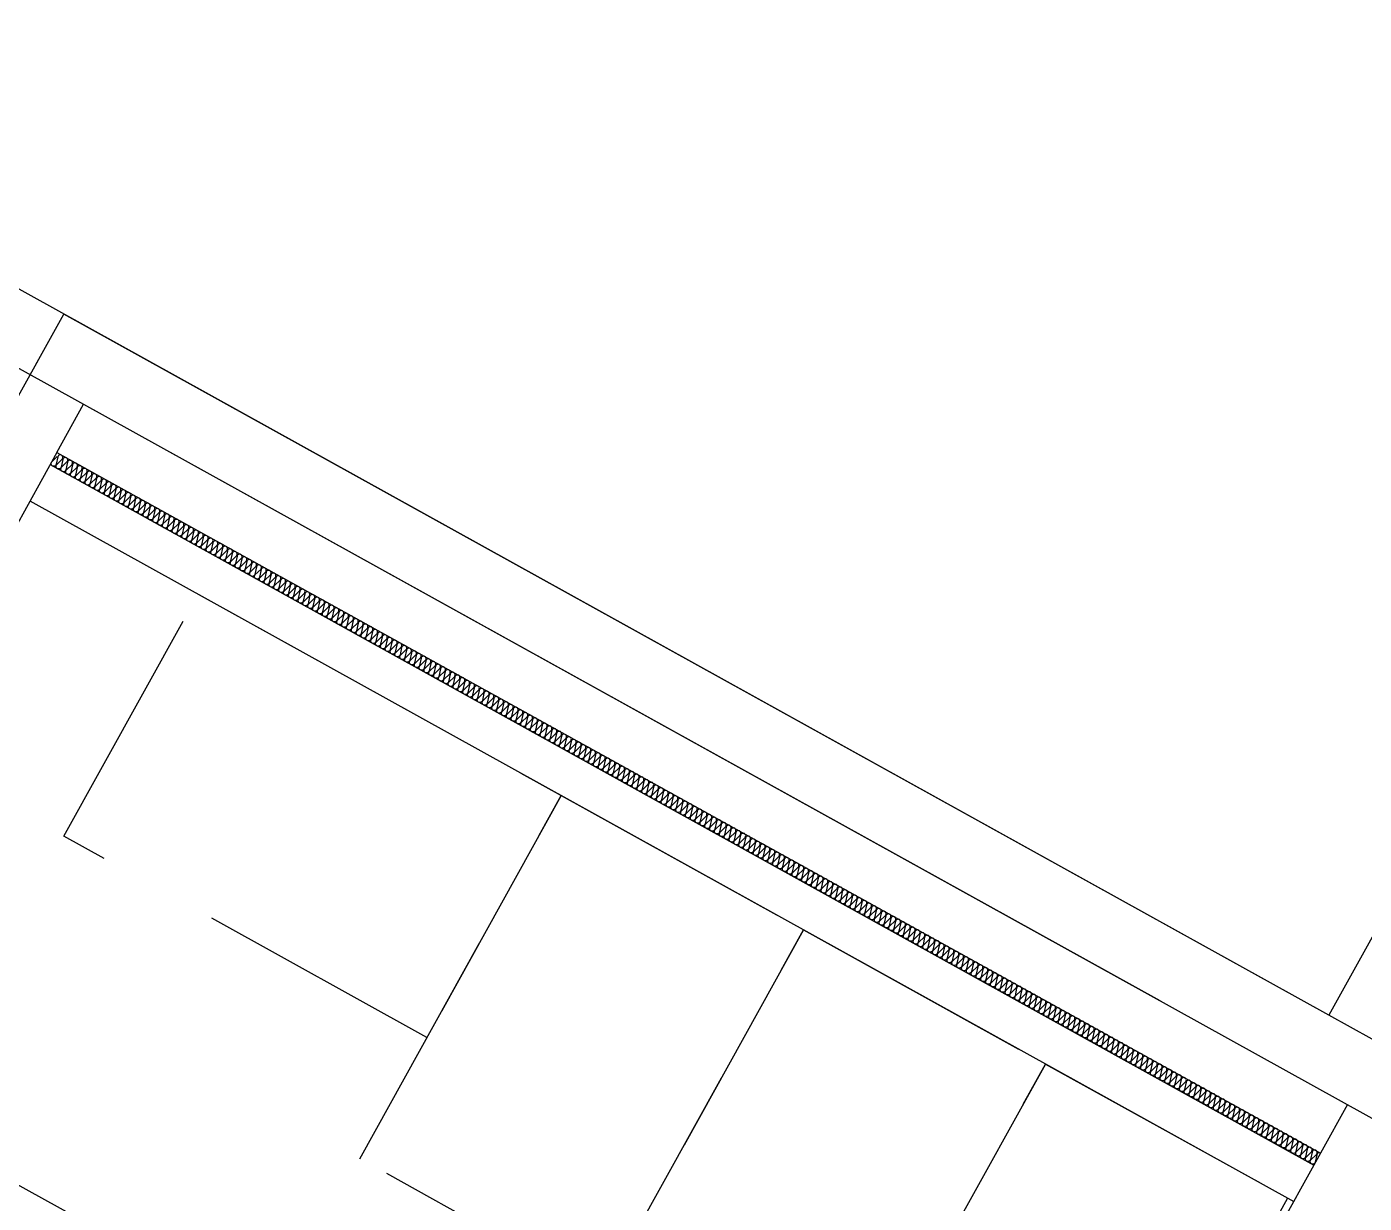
# Model space of a CAD drawing. Header units: millimetres. Extents: x -21000 to 567700, y 435000 to 850800.
# Drawn here: x 275905 to 280737, y 686838 to 691088 of the extents above; entities that cross this region are included whole.
import ezdxf
from ezdxf.xclip import XClip

# ---------------------------------------------------------------- set-up
doc = ezdxf.new("R2010")
doc.units = ezdxf.units.MM
doc.header["$LTSCALE"] = 700
doc.header["$XCLIPFRAME"] = 2
for name, pattern in [('AB_Pbase$0$CON-105-B2F$0$HIDDEN', [9.524999999999995, 6.349999999999997, -3.174999999999998]), ('AB_Pbase$0$주차장기둥$0$CEN', [62, 60, -1, 0, -1]), ('HIDDEN', [9.524999999999999, 6.349999999999999, -3.174999999999999])]:
    doc.linetypes.add(name, pattern=pattern)
doc.layers.get('0').update_dxf_attribs({"color": 2})
for name, color, linetype in [('AB_Pbase$0$AA-XXXX-CNTL', 1, 'Continuous'), ('AB_Pbase$0$FIN', 6, 'Continuous'), ('AB_Pbase$0$INSUL', 8, 'Continuous'), ('AB_Pbase$0$경량벽체 세대창고', 4, 'HIDDEN'), ('AB_Pbase$0$경량벽체 세대창고 모듈', 4, 'HIDDEN'), ('AB_Pbase$0$주차장기둥$0$CEN_P', 244, 'AB_Pbase$0$주차장기둥$0$CEN')]:
    doc.layers.add(name, color=color, linetype=linetype)
doc.layers.add('AB_Pbase$0$CON-105-B2F$0$DEF', color=181, linetype='AB_Pbase$0$CON-105-B2F$0$HIDDEN', plot=False)

# ---------------------------------------------------------------- blocks, each defined once
blk = doc.blocks.new('AB_Pbase$0$CON-105-B2F')
blk.add_line((21290.00000320239, -4619.999996803351), (20860.00000320806, -4619.999996803701))
for points in [[(21740.000003205, -9625.000000000817), (21740.00000320239, -4399.999996803119)], [(21290.00000320239, -4619.999996803351), (21290.0000032024, -9840.000000000757), (20940.00000320622, -9840.000000001282), (20940.00000320703, -11040.0000000004), (21490.0000032056, -11040.0000000007), (21490.00000320702, -13490.0000000011), (20940.00000320715, -13490.00000000081), (20940.00000320835, -14690.00000000081), (21740.00000320754, -14690.00000000052), (21740.0000032052, -10025.00000000081)]]:
    blk.add_lwpolyline(points)
at = {"layer": 'AB_Pbase$0$CON-105-B2F$0$DEF'}
for p, q in [((21340.00000320239, -4399.999996803119), (21740.00000320239, -4399.999996803119)), ((21740.0000032052, -10025.00000000081), (21740.000003205, -9625.000000000817))]:
    blk.add_line(p, q, dxfattribs=at)
blk.add_lwpolyline([(21290.00000320239, -4619.999996803351), (21490.0000032039, -4619.999991905351), (21490.00000320675, -9840.003236817603), (21290.0000032024, -9840.000000000757)], dxfattribs=at)
blk = doc.blocks.new('AB_Pbase$0$CON-105-B1F')
at = {"rotation": 359.9999999999997}
blk.add_blockref('AB_Pbase$0$CON-105-B2F', (8.73115e-11, 0), dxfattribs=at)
blk = doc.blocks.new('AB_Pbase$0$지하1층 동골조')
at = {"rotation": 61.00000007641672}
blk.add_blockref('AB_Pbase$0$CON-105-B1F', (114706.1262703892, 33203.97350886103), dxfattribs=at)
blk = doc.blocks.new('AB_Pbase$0$세대창고')
at = {"layer": 'AB_Pbase$0$경량벽체 세대창고', "ltscale": 0.2}
blk.add_lwpolyline([(-290836.8541639593, 78445.46599133477), (-291836.8541639591, 78445.46599134662), (-291836.8541639527, 79945.46599134662), (-290836.8541639527, 79945.46599133474)], close=True, dxfattribs=at)
blk = doc.blocks.new('AB_Pbase$0$C1CD84166')
at = {"layer": 'AB_Pbase$0$경량벽체 세대창고', "ltscale": 0.2}
blk.add_lwpolyline([(124.9998326935165, 244.9961002913769), (1624.999832693487, 244.9961002912605), (1624.999832693487, 1244.996100291377), (124.9998326934583, 1244.996100291144)], close=True, dxfattribs=at)
blk = doc.blocks.new('AB_Pbase$0$0228_REV.')
at = {"layer": 'AB_Pbase$0$경량벽체 세대창고 모듈', "xscale": -0.9999999999999998, "rotation": 330.9780931380458}
blk.add_blockref('AB_Pbase$0$C1CD84166', (480696.7425613509, 580245.2957100958), dxfattribs=at)
at = {"layer": 'AB_Pbase$0$경량벽체 세대창고 모듈', "rotation": 330.9999999134479}
for p in [(697679.3604029341, 369987.4073446718), (698553.980109334, 369502.5977230938), (699428.5998157335, 369017.7881015126)]:
    blk.add_blockref('AB_Pbase$0$세대창고', p, dxfattribs=at)
blk = doc.blocks.new('AB_Pbase$0$AB_Pbase_지하1층_골조')
for p, q in [((280608.6413554402, 687517.3940984689), (267138.086106494, 694984.245373812)), ((284747.5849206894, 694984.2453738084), (280608.6413554402, 687517.3940984689))]:
    blk.add_line(p, q)
blk = doc.blocks.new('AB_Pbase$0$주차장기둥$0$cen 2bl 지하')
at = {"layer": 'AB_Pbase$0$주차장기둥$0$CEN_P', "color": 5}
blk.add_line((-132795.7554591527, 162782.9533104155), (119274.2270253442, 162782.9533103718), dxfattribs=at)
blk = doc.blocks.new('AB_Pbase$0$주차장기둥')
at = {"rotation": 1.99999810188403}
blk.add_blockref('AB_Pbase$0$주차장기둥$0$cen 2bl 지하', (36991.78868371947, -11666.72538985428), dxfattribs=at)
blk = doc.blocks.new('AB_Pbase')
at = {"layer": 'AB_Pbase$0$AA-XXXX-CNTL'}
blk.add_line((269227.3322549488, 693540.3121031509), (281456.2977076337, 686761.6858384307), dxfattribs=at)
at = {"layer": 'AB_Pbase$0$FIN'}
blk.add_line((275916.5549519928, 689375.0738921873), (280482.069822189, 686844.3676659958), dxfattribs=at)
at = {"layer": 'AB_Pbase$0$INSUL'}
blk.add_line((275989.2763448188, 689506.266758114), (280554.791136574, 686975.5603903856), dxfattribs=at)
blk.add_lwpolyline([(280579.0314294231, 687019.2914800444, 0.5009123261229425), (280565.5187457142, 687013.2147535057), (280559.5574337811, 686986.4853185004, -1.337394481403288), (280544.0374754325, 686995.0881716904), (280563.5463102331, 687014.3080932883, 1.337394565388208), (280548.0263516435, 687022.9109453913), (280542.0650401954, 686996.1815125629, -1.337394481398538), (280526.5450808102, 687004.7843638831), (280546.0539172002, 687024.0042870443, 1.337394397422188), (280530.5339580577, 687032.6071394524), (280524.5726461274, 687005.8777044492, -1.337394481411852), (280509.0526877778, 687014.4805576389), (280528.5615225795, 687033.7004792367, 1.337394481411852), (280513.0415642302, 687042.303332427), (280507.0802522989, 687015.5738974216, -1.337394481411852), (280491.5602939511, 687024.1767506119), (280511.0691287518, 687043.3966722098, 1.337394481417089), (280495.5491704028, 687051.9995254006), (280489.5878584725, 687025.2700903967, -1.337394474820335), (280474.0679000593, 687033.8729435256), (280493.5767349865, 687053.0928652463, 1.337394390839704), (280478.0567768176, 687061.6957194622), (280472.0954644019, 687034.9662822835, -1.337394397442662), (280456.5755062951, 687043.5691365597), (280476.0843410973, 687062.7890581563, 1.337394481436138), (280460.5643827485, 687071.391911349), (280454.6030708161, 687044.662476345, -1.337394409174208), (280439.0831117833, 687053.2653288617), (280458.5919479525, 687072.4852518063, 1.337394493162217), (280443.0719886782, 687081.0881032344), (280437.1106772323, 687054.3586704052, -1.337394565424154), (280421.5907186407, 687062.9615225077), (280441.0995534418, 687082.1814441052, 1.337394397453365), (280425.5795953353, 687090.784298383), (280419.6182829194, 687064.0548612048, -1.337394313471452), (280404.0983240189, 687072.6577146996), (280423.6071604086, 687091.8776378623, 1.337394397463737), (280408.0872012662, 687100.4804902705), (280402.1258893351, 687073.7510552648, -1.337394481450321), (280386.605930985, 687082.3539084567), (280406.1147657881, 687101.5738300539, 1.337394565439522), (280390.5948071945, 687110.176682156), (280384.6334957497, 687083.4472493278, -1.337394481446728), (280369.1135363632, 687092.0501006477), (280388.6223727554, 687111.270023809, 1.337394397468237), (280373.1024136101, 687119.8728762171), (280367.1411016802, 687093.1434412142, -1.337394397474438), (280351.6211425359, 687101.7462936215), (280371.1299789258, 687120.9662167835, 1.337394397476582), (280355.6100197832, 687129.5690691916), (280349.6487078526, 687102.8396341883, -1.337394481463165), (280334.1287495035, 687111.4424873794), (280353.6375843041, 687130.6624089751, 1.337394565457602), (280338.1176257141, 687139.2652610774), (280332.1563142684, 687112.5358282487, -1.337394565452938), (280316.6363556759, 687121.138680353), (280336.1451904774, 687140.3586019479, 1.337394397483107), (280320.6252323694, 687148.9614562256), (280314.6639199554, 687122.2320190482, -1.337394397487772), (280299.1439618491, 687130.8348733261), (280318.6527966497, 687150.0547949233, 1.337394565466166), (280303.1328380586, 687158.6576470251), (280297.1715266125, 687131.928214196, -1.337394481484242), (280281.6515672271, 687140.5310655186), (280301.1604036171, 687159.750988679, 1.337394229527383), (280285.6404449589, 687168.3538432623), (280279.6791320565, 687141.6244039086, -1.337394313510829), (280264.1591741922, 687150.2272592725), (280283.6680089956, 687169.4471808698, 1.337394481492307), (280268.1480506455, 687178.0500340607), (280262.1867387157, 687151.3205990575, -1.337394558920905), (280246.6667810974, 687159.9234529686), (280266.1756144349, 687179.1433731234, 1.337394474940269), (280250.6556570621, 687187.7462281215), (280244.6943446449, 687161.0167909444, -1.337394313534427), (280229.1743857429, 687169.6196444384), (280248.6832221345, 687188.8395676004, 1.337394313538706), (280233.1632632339, 687197.442421096), (280227.2019508171, 687170.712983919, -1.337394481504082), (280211.6819935061, 687179.3158389782), (280231.1908267196, 687198.53575901, 1.337394481510504), (280215.6708694081, 687207.1386140692), (280209.7095569891, 687180.4091768926, -1.337394481516708), (280194.1895996769, 687189.0120319526), (280213.698432892, 687208.2319519843, 1.337394565501625), (280198.1784753355, 687216.8348059556), (280192.2171634047, 687190.1053709541, -1.3373944815197), (280176.697205056, 687198.7082241429), (280196.2060398585, 687217.9281457386, 1.33739448152922), (280180.6860815087, 687226.5309989299), (280174.7247695782, 687199.8015639265, -1.337394397539557), (280159.2048104348, 687208.4044163348), (280178.7136468245, 687227.6243394963, 1.337394397543836), (280163.1936876823, 687236.2271919029), (280157.23237575, 687209.497756901, -1.337394565509225), (280141.7124181943, 687218.1006108721), (280161.2212514085, 687237.3205309063, 1.337394565513504), (280145.701293853, 687245.9233848783), (280139.7399819236, 687219.193949875, -1.337394397549659), (280124.2200227795, 687227.7968022821), (280143.7288591697, 687247.0167254438, 1.337394397554896), (280128.2089000271, 687255.6195778514), (280122.247588096, 687228.8901428477, -1.337394481541481), (280106.7276297481, 687237.4929960379), (280126.2364645497, 687256.7129176345, 1.337394397560849), (280110.7165064403, 687265.3157719122), (280104.7551940253, 687238.586334735, -1.337394481544309), (280089.2352367123, 687247.1891897944), (280108.7440699273, 687266.4091098271, 1.33739448154859), (280093.2241126137, 687275.011964886), (280087.2628001984, 687248.2825277098, -1.337394481554794), (280071.7428428858, 687256.8853827665), (280091.2516761004, 687276.1053028016, 1.337394565541853), (280075.7317185437, 687284.7081567724), (280069.7704066137, 687257.9787217713, -1.33739448155839), (280054.2504482656, 687266.5815749599), (280073.7592830664, 687285.8014965565, 1.337394481564811), (280058.2393247173, 687294.4043497465), (280052.278012787, 687267.6749147455, -1.337394481560147), (280036.758054437, 687276.2777679337), (280056.266889239, 687295.4976895304, 1.337394397575235), (280040.7469311322, 687304.1005438084), (280034.7856187176, 687277.3711066328, -1.337394391063797), (280019.2656605489, 687285.9739608472), (280038.7744954745, 687305.1938825645, 1.337394391071174), (280023.2545373053, 687313.7967367817), (280017.2932248889, 687287.0672996045, -1.337394397587277), (280001.773266781, 687295.6701538814), (280021.282101583, 687314.8900754781, 1.337394397593699), (280005.7621434768, 687323.492929756), (279999.8008310611, 687296.7634925789, -1.337394409025181), (279984.2808730625, 687305.3663469618), (280003.789707648, 687324.5862683465, 1.337394409025181), (279988.2697496497, 687333.1891227284), (279982.3084372345, 687306.4596855524, -1.337394481577159), (279966.7884799206, 687315.062540612), (279986.2973131348, 687334.2824606438, 1.337394397596528), (279970.7773560653, 687342.8853167904), (279964.8160431647, 687316.1558774391, -1.337394229631168), (279949.2960845055, 687324.7587320221), (279968.8049208947, 687343.9786551812, 1.337394397606211), (279953.2849617525, 687352.5815075889), (279947.3236498212, 687325.8520725882, -1.337394481589671), (279931.8036914722, 687334.454925777), (279951.312526275, 687353.6748473743, 1.337394397613321), (279935.7925681654, 687362.27770165), (279929.8312557519, 687335.5482644736, -1.337394397613321), (279914.3112976454, 687344.1511187511), (279933.8201324473, 687363.3710403463, 1.337394397619741), (279918.3001743411, 687371.9738946245), (279912.3388619258, 687345.2444574481, -1.337394313637831), (279896.8189030246, 687353.8473109424), (279916.3277394135, 687373.0672341036, 1.337394313635688), (279900.8077805127, 687381.6700875983), (279894.8464680969, 687354.9406504236, -1.337394481610389), (279879.326510784, 687363.5435054805), (279898.8353439982, 687382.7634255125, 1.337394481616811), (279883.315386685, 687391.3662805726), (279877.3540742698, 687364.6368433961, -1.337394481612149), (279861.8341169559, 687373.2396984545), (279881.3429501707, 687392.4596184867, 1.337394565604447), (279865.8229926169, 687401.0624724572), (279859.8616806845, 687374.3330374563, -1.33739439763906), (279844.3417215405, 687382.9358898636), (279863.8505579296, 687402.1558130261, 1.337394313654155), (279848.3305990309, 687410.7586665204), (279842.3692866157, 687384.0292293434, -1.337394481630395), (279826.8493293015, 687392.6320844025), (279846.3581625159, 687411.8520044347, 1.33739448163896), (279830.8382052031, 687420.4548594939), (279824.8768927877, 687393.725422318, -1.337394481634295), (279809.3569354734, 687402.328277377), (279828.8657686887, 687421.5481974077, 1.33739456562659), (279813.3458111343, 687430.1510513809), (279807.384499204, 687403.4216163808, -1.337394475164248), (279791.8645407915, 687412.0244695084), (279811.3733757165, 687431.2443912243, 1.337394475166389), (279795.8534173058, 687439.847244353), (279789.8921053746, 687413.1178093534, -1.337394481645267), (279774.3721470262, 687421.7206625429), (279793.8809818261, 687440.9405841395, 1.337394397664634), (279778.3610237202, 687449.5434384143), (279772.3997113059, 687422.8140012402, -1.337394481648094), (279756.8797539918, 687431.4168562981), (279776.3885872057, 687450.6367763306, 1.337394565639437), (279760.8686296505, 687459.2396303004), (279754.9073177192, 687432.5101953016, -1.337394565639437), (279739.3873601647, 687441.1130492717), (279758.8961933779, 687460.3329693032, 1.337394481654518), (279743.3762360661, 687468.9358243617), (279737.4149236513, 687442.2063871888, -1.337394313689145), (279721.8949647485, 687450.809240681), (279741.4038011384, 687470.0291638426, 1.337394313693424), (279725.8838422378, 687478.6320173356), (279719.9225298227, 687451.9025801603, -1.337394481663465), (279704.4025725081, 687460.5054352187), (279723.9114057225, 687479.7253552518, 1.337394565655759), (279708.3914481691, 687488.3282092233), (279702.4301362377, 687461.5987742238, -1.337394475215107), (279686.9101778286, 687470.2016273504), (279706.4190127524, 687489.4215490683, 1.337394391232334), (279690.8990545852, 687498.0244032837), (279684.9377421683, 687471.2949661089, -1.337394481680727), (279669.4177848551, 687479.897821167), (279688.9266180693, 687499.1177411996, 1.337394481687149), (279673.4066607554, 687507.7205962572), (279667.445348341, 687480.9911590837, -1.337394397699025), (279651.9253902344, 687489.5940133585), (279671.4342250343, 687508.8139349561, 1.337394397703307), (279655.9142669277, 687517.4167892325), (279649.9529545132, 687490.6873520578, -1.337394481691428), (279634.4329971995, 687499.290207115), (279653.9418304153, 687518.5101271475, 1.337394565681584), (279638.4218728576, 687527.1129811188), (279632.4605609288, 687500.3835461203, -1.337394481693457), (279616.9406025803, 687508.9863993068), (279636.4494373795, 687528.2063209031, 1.337394481697739), (279620.9294790314, 687536.8091740914), (279614.9681670995, 687510.0797390928, -1.337394397714279), (279599.4482079579, 687518.6825914982), (279618.9570443472, 687537.9025146589, 1.337394313735793), (279603.437085447, 687546.5053681534), (279597.475773031, 687519.7759309782, -1.337394481701168), (279581.9558157182, 687528.3787860367), (279601.4646489322, 687547.5987060696, 1.337394481705447), (279585.9446916197, 687556.201561126), (279579.9833792034, 687529.4721239535, -1.337394481711654), (279564.4634218891, 687538.0749790105), (279583.9722551042, 687557.2948990434, 1.337394481719031), (279568.4522977902, 687565.8977540995), (279562.4909853768, 687539.1683169263, -1.337394481723696), (279546.9710280644, 687547.771171984), (279566.4798612762, 687566.9910920156, 1.337394481727977), (279550.9599039635, 687575.5939470733), (279544.9985915494, 687548.8645098998, -1.337394397741394), (279529.4786334431, 687557.4673641761), (279548.9874682423, 687576.687285773, 1.337394492864721), (279533.4675098614, 687585.290138817), (279527.5061979964, 687558.5607041073, -1.337394492863182), (279511.9862396145, 687567.1635571504), (279531.4950744157, 687586.383478747, 1.337394397746277), (279515.9751163092, 687594.9863330214), (279510.0138038935, 687568.2568958485, -1.337394481734399), (279494.4938465823, 687576.8597509061), (279514.0026797942, 687596.079670937, 1.337394481738682), (279498.482722482, 687604.6825259959), (279492.5214100675, 687577.9530888221, -1.337394397752097), (279477.0014519602, 687586.5559430959), (279496.5102867608, 687605.7758646938, 1.337394397759475), (279480.9903286539, 687614.3787189701), (279475.0290162394, 687587.6492817967, -1.337394391342638), (279459.5090580715, 687596.252136011), (279479.0178929939, 687615.4720577274, 1.337394391342638), (279463.4979348267, 687624.0749119425), (279457.5366224115, 687597.3454747691, -1.337394481752264), (279442.0166650992, 687605.948329827), (279461.5254983112, 687625.1682498587, 1.337394481756543), (279446.0055409992, 687633.7711049167), (279440.0442285844, 687607.0416677453, -1.337394481756543), (279424.5242712716, 687615.6445228026), (279444.0331044845, 687634.8644428334, 1.337394565750984), (279428.5131469301, 687643.4672968031), (279422.5518349997, 687616.7378618063, -1.337394481762854), (279407.0318766508, 687625.3407149928), (279426.5407114516, 687644.5606365895, 1.337394481769277), (279411.0207531019, 687653.1634897772), (279405.0594411728, 687626.4340547798, -1.337394481770813), (279389.5394828239, 687635.0369079661), (279409.048317624, 687654.256829563, 1.337394397788042), (279393.5283595169, 687662.8596838384), (279387.5670471019, 687636.1302466668, -1.337394481774627), (279372.0470897892, 687644.7331017222), (279391.5559230021, 687663.9530217563, 1.337394481781051), (279376.0359656896, 687672.5558768121), (279370.0746532742, 687645.8264396403, -1.337394313811014), (279354.5546943748, 687654.4292931324), (279374.0635307619, 687673.6492162934, 1.337394397799014), (279358.5435716196, 687682.2520686984), (279352.5822596901, 687655.5226337014, -1.337394481787139), (279337.0623013406, 687664.1254868899), (279356.5711361406, 687683.3454084857, 1.337394397808649), (279341.0511780339, 687691.94826276), (279335.0898656206, 687665.2188255881, -1.337394397808649), (279319.5699075129, 687673.8216798631), (279339.0787423148, 687693.0416014565, 1.337394481795702), (279323.5587839649, 687701.6444546466), (279317.5974720359, 687674.9150196487, -1.337394565779167), (279302.0775144806, 687683.5178736185), (279321.5863476936, 687702.7377936495, 1.337394481798531), (279306.0663903812, 687711.3406487064), (279300.1050779651, 687684.6112115365, -1.337394313826955), (279284.5851190648, 687693.2140650284), (279304.0939554524, 687712.4339881875, 1.337394313826955), (279288.5739965525, 687721.0368416815), (279282.6126841379, 687694.3074045088, -1.337394397815073), (279267.0927260319, 687702.9102587852), (279286.6015608318, 687722.1301803803, 1.337394397819352), (279271.0816027257, 687730.7330346564), (279265.1202903104, 687704.0035974832, -1.337394397820893), (279249.6003322034, 687712.6064517582), (279269.1091670033, 687731.8263733553, 1.337394481817465), (279253.5892086554, 687740.4292265415), (279247.6278967263, 687713.6997915447, -1.337394475440977), (279232.1079383156, 687722.3026446725), (279251.6167732367, 687741.5225663878, 1.337394391456061), (279236.0968150712, 687750.125420603), (279230.1355026557, 687723.395983432, -1.337394481819137), (279214.615545343, 687731.9988384868), (279234.1243785557, 687751.2187585192, 1.33739448182342), (279218.604421243, 687759.8216135767), (279212.6431088293, 687733.0921764043, -1.337394481829623), (279197.123151514, 687741.6950314618), (279216.6319847282, 687760.9149514925, 1.337394565821919), (279201.1120271726, 687769.5178054626), (279195.1507152424, 687742.7883704673, -1.33739448183379), (279179.6307568958, 687751.391223653), (279199.1395916956, 687770.6111452495, 1.337394397850063), (279183.6196335881, 687779.213999523), (279177.6583211733, 687752.4845623542, -1.337394397856267), (279162.1383630667, 687761.0874166276), (279181.6471978668, 687780.3073382245, 1.337394481846416), (279166.1272395173, 687788.9101914099), (279160.1659275886, 687762.1807564141, -1.337394565834547), (279144.6459700317, 687770.7836103837), (279164.1548032461, 687790.0035304152, 1.337394481856051), (279148.6348459335, 687798.6063854716), (279142.6735335197, 687771.8769483012, -1.337394397867927), (279127.1535754108, 687780.4798025761), (279146.6624102127, 687799.6997241715, 1.337394397872208), (279131.1424521063, 687808.302578446), (279125.1811396905, 687781.5731412754, -1.337394481860332), (279109.6611823787, 687790.1759963321), (279129.1700155905, 687809.3959163635, 1.337394565852629), (279113.6500580362, 687817.9987703306), (279107.6887461074, 687791.2693353368, -1.337394481864498), (279092.1687877572, 687799.8721885233), (279111.6776225568, 687819.0921101188, 1.337394481864498), (279096.1576642077, 687827.6949633067), (279090.1963522786, 687800.96552831, -1.337394481859834), (279074.6763939299, 687809.5683814965), (279094.1852287309, 687828.7883030947, 1.337394565856413), (279078.6652701387, 687837.3911551908), (279072.7039586946, 687810.6617223723, -1.33739457670626), (279057.1840002055, 687819.2645745717), (279076.6928348012, 687838.4844959666, 1.33739440873333), (279061.1728767947, 687847.0873503413), (279055.2115643806, 687820.3579131707, -1.337394397888149), (279039.6916062746, 687828.9607674452), (279059.2004410761, 687848.180689041, 1.337394481878299), (279043.6804827251, 687856.7835422273), (279037.7191707972, 687830.0541072336, -1.337394481879839), (279022.1992124469, 687838.6569604184), (279041.7080472478, 687857.8768820148, 1.33739448188412), (279026.1880888998, 687866.4797351996), (279020.2267769684, 687839.7503002066, -1.337394475546395), (279004.7068185601, 687848.3531533328), (279024.21565348, 687867.5730750469, 1.337394391565764), (279008.6956953136, 687876.1759292617), (279002.7343828996, 687849.4464920923, -1.337394481896278), (278987.2144255871, 687858.0493471476), (279006.7232587994, 687877.2692671808, 1.33739448190056), (278991.2033014847, 687885.8721222352), (278985.2419890719, 687859.1426850668, -1.337394397913975), (278969.7220309646, 687867.7455393407), (278989.2308657651, 687886.9654609363, 1.337394481908406), (278973.7109074154, 687895.5683141222), (278967.7495954869, 687868.8388791258, -1.337394481906865), (278952.2296371381, 687877.4417323142), (278971.7384719379, 687896.6616539104, 1.337394397924094), (278956.2185138297, 687905.2645081846), (278950.2572014172, 687878.5350710152, -1.337394481912218), (278934.7372441056, 687887.1379260703), (278954.2460773167, 687906.357846101, 1.337394481920783), (278938.7261200039, 687914.9607011564), (278932.7648075887, 687888.2312639877, -1.337394313950745), (278917.2448486889, 687896.8341174796), (278936.7536850769, 687916.0540406393, 1.337394313955027), (278921.233726175, 687924.6568941304), (278915.2724137629, 687897.9274569624, -1.337394397936938), (278899.7524556548, 687906.5303112359), (278919.2612904562, 687925.7502328322, 1.33739448192923), (278903.7413321069, 687934.353086017), (278897.7800201782, 687907.6236510235, -1.337394565917362), (278882.2600626206, 687916.226504992), (278901.7688958342, 687935.4464250226, 1.33739464990657), (278886.2489380363, 687944.0492779032), (278880.2876265924, 687917.3198450853, -1.337394481938043), (278864.7676672072, 687925.9226964011), (278884.2765035949, 687945.1426195614, 1.337394397957414), (278868.7565444516, 687953.7454719656), (278862.7952325223, 687927.0160369728, -1.337394481943999), (278847.2752741749, 687935.6188901581), (278866.7841089728, 687954.8388117517, 1.337394565932014), (278851.2641503823, 687963.4416638511), (278845.3028389373, 687936.7122310334, -1.337394565932014), (278829.7828803456, 687945.315083132), (278849.2917151463, 687964.5350047268, 1.337394481948281), (278833.771756797, 687973.1378579125), (278827.8104448671, 687946.4084229181, -1.337394481954485), (278812.2904865185, 687955.0112761048), (278831.7993213193, 687974.2311977011, 1.33739448196186), (278816.2793629692, 687982.8340508861), (278810.318051041, 687956.1046158926, -1.337394481957197), (278794.7980926904, 687964.707469079), (278814.3069274911, 687983.9273906732, 1.337394313988564), (278798.7869696266, 687992.5302460351), (278792.8256567276, 687965.8008066913, -1.337394307694268), (278777.3056988046, 687974.4036619943), (278796.8145337225, 687993.6235837063, 1.337394475669323), (278781.2945753158, 688002.2264368355), (278775.3332633859, 687975.4970018415, -1.337394481968284), (278759.8133050366, 687984.099855027), (278779.3221398356, 688003.3197766232, 1.337394565960582), (278763.8021812444, 688011.92262872), (278757.8408698017, 687985.1931959027, -1.337394565962122), (278742.3209112083, 687993.7960480006), (278761.8297460084, 688013.0159695966, 1.337394397993475), (278746.3097879011, 688021.618823869), (278740.3484754868, 687994.8893867022, -1.337394397991936), (278724.8285173805, 688003.4922409741), (278744.3373521818, 688022.7121625694, 1.337394397994077), (278728.8173940746, 688031.315016842), (278722.8560816603, 688004.5855796756, -1.337394481982199), (278707.3361243484, 688013.1884347306), (278726.8449575603, 688032.4083547605, 1.33739456597878), (278711.3250000047, 688041.0112087298), (278705.3636880762, 688014.2817737368, -1.337394481992189), (278689.8437297272, 688022.8846269218), (278709.3525645267, 688042.104548517, 1.337394398009416), (278693.8326064193, 688050.7074027907), (278687.8712940066, 688023.9779656228, -1.337394398007877), (278672.3513358985, 688032.5808198955), (278691.8601706997, 688051.8007414924, 1.337394398014299), (278676.3402125921, 688060.403595764), (278670.3789001788, 688033.674158597, -1.337394314032384), (278654.8589412779, 688042.2770120867), (278674.3677776646, 688061.4969352473, 1.337394482005302), (278658.8478182808, 688070.0997865632), (278652.8865068369, 688043.3703537467, -1.337394482005302), (278637.3665474489, 688051.9732050614), (278656.8753838393, 688071.1931282224, 1.337394398024667), (278641.3554246951, 688079.7959806246), (278635.3941127654, 688053.0665456326, -1.337394565994719), (278619.8741552111, 688061.6693996005), (278639.382988423, 688080.8893196305, 1.337394482018364), (278623.8630311098, 688089.4921746859), (278617.9017186978, 688062.7627375199, -1.337394408585373), (278602.3817606907, 688071.3655918885), (278621.8905952892, 688090.5855132884, 1.337394408581092), (278606.3706372825, 688099.1883676593), (278600.4093248692, 688072.4589304931, -1.33739448202649), (278584.889367556, 688081.0617855478), (278604.3982007692, 688100.2817055779, 1.337394398048), (278588.8782436981, 688108.8845617211), (278582.9169307989, 688082.1551223784, -1.337394230065569), (278567.3969721405, 688090.7579769581), (278586.9058085281, 688109.9779001165, 1.337394398042752), (278571.385849386, 688118.5807525191), (278565.4245374566, 688091.8513175277, -1.33739456602675), (278549.9045799007, 688100.4541714947), (278569.4134131146, 688119.6740915261, 1.337394566028892), (278553.8934555577, 688128.276945494), (278547.93214363, 688101.5475105019, -1.337394398051095), (278532.4121844862, 688110.1503629053), (278551.9210208737, 688129.3702860652, 1.337394314070472), (278536.4010619733, 688137.9731395552), (278530.4397495596, 688111.2437023886, -1.337394314070472), (278514.9197906573, 688119.8465558798), (278534.4286270467, 688139.066479037, 1.337394314076896), (278518.9086681465, 688147.6693325283), (278512.9473557321, 688120.9398953631, -1.337394482046932), (278497.4273984188, 688129.5427504177), (278516.9362316311, 688148.7626704483, 1.337394650022014), (278501.4162738323, 688157.3655233274), (278495.4549623896, 688130.636090512, -1.337394482058156), (278479.9350030035, 688139.2389418284), (278499.4438393924, 688158.4588649862, 1.337394398077524), (278483.9238802486, 688167.0617173878), (278477.9625683186, 688140.3322823972, -1.337394398077524), (278462.4426091769, 688148.9351348005), (278481.9514455643, 688168.155057959, 1.337394314094759), (278466.431486663, 688176.7579114501), (278460.4701742496, 688150.0284742846, -1.337394391844415), (278444.9502160838, 688158.6313285001), (278464.4590510016, 688177.8512502098, 1.337394559823764), (278448.9390923506, 688186.4541022487), (278442.9777809059, 688159.7246694316, -1.337394566062228), (278427.4578223155, 688168.3275215301), (278446.9666571161, 688187.5474431254, 1.33739448208159), (278431.446698765, 688196.1502963095), (278425.4853868365, 688169.4208613192, -1.337394566065055), (278409.9654292824, 688178.0237152867), (278429.4742624938, 688197.2436353184, 1.337394482082277), (278413.9543051802, 688205.8464903723), (278407.9929927674, 688179.1170532051, -1.337394398098817), (278392.4730346603, 688187.7199074771), (278411.9818694616, 688206.9398290724, 1.33739439810524), (278396.4619113536, 688215.5426833439), (278390.5005989396, 688188.8132461779, -1.33739439810524), (278374.9806408331, 688197.416100452), (278394.4894756332, 688216.636022048, 1.337394482092294), (278378.9695172833, 688225.2388752322), (278373.0082053548, 688198.5094402415, -1.337394398105709), (278357.4882462108, 688207.1122926446), (278376.9970825996, 688226.3322158043, 1.337394398105709), (278361.4771234567, 688234.9350682052), (278355.5158115274, 688208.2056332149, -1.337394566080425), (278339.9958539709, 688216.8084871816), (278359.5046871843, 688236.0284072142, 1.337394566089944), (278343.9847296281, 688244.6312611786), (278338.0234177001, 688217.9018261894, -1.337394482108017), (278322.5034593496, 688226.5046793735), (278342.0122941518, 688245.7246009685, 1.337394398123104), (278326.4923360426, 688254.3274552415), (278320.5310236307, 688227.5980180762, -1.337394482111228), (278305.0110663171, 688236.2008731284), (278324.5198995304, 688255.4207931613, 1.337394566104711), (278308.9999419726, 688264.0236471272), (278303.0386300462, 688237.294212136, -1.337394482116581), (278287.518671697, 688245.8970653212), (278307.0275064952, 688265.1169869155, 1.33739439813809), (278291.5075483889, 688273.719841188), (278285.5462359756, 688246.9904040238, -1.337394482126214), (278270.0262786614, 688255.5932590794), (278289.5351118733, 688274.8131791074, 1.337394566118512), (278274.015154319, 688283.4160330748), (278268.053842391, 688256.6865980848, -1.337394482136585), (278252.5338840416, 688265.2894512695), (278272.0427188422, 688284.5093728628, 1.337394398155952), (278256.5227607346, 688293.1122271362), (278250.5614483204, 688266.3827899706, -1.337394482139414), (278235.0414910083, 688274.9856450248), (278254.5503242197, 688294.2055650564, 1.337394482145835), (278239.0303669064, 688302.8084201104), (278233.0690544938, 688276.0789829451, -1.337394475949263), (278217.5490971225, 688284.6818379419), (278237.0579304502, 688303.9017580873, 1.337394475951404), (278221.5379730788, 688312.5046130822), (278215.576660665, 688285.7751759188, -1.337394398170721), (278200.0567025591, 688294.37803019), (278219.5655373592, 688313.5979517851, 1.337394398175957), (278204.0455792521, 688322.2008060574), (278198.0842668387, 688295.4713688929, -1.337394398165089), (278182.5643087309, 688304.0742231635), (278202.0731435312, 688323.2941447602, 1.337394398169372), (278186.5531854235, 688331.896999031), (278180.5918730101, 688305.1675618661, -1.337394482155956), (278165.0719156989, 688313.77041692), (278184.5807489097, 688332.9903369518, 1.337394482160237), (278169.060791596, 688341.5931920047), (278163.0994791838, 688314.8637548415, -1.337394398178317), (278147.5795210769, 688323.4666091126), (278167.0883558763, 688342.6865307062, 1.337394408429057), (278151.5683977403, 688351.2893848465), (278145.6070853863, 688324.5599479484, -1.337394492417182), (278130.0871280437, 688333.1628028688), (278149.5959612548, 688352.382722898, 1.337394482172864), (278134.0760039406, 688360.9855779512), (278128.1146915299, 688334.2561407888, -1.33739439818474), (278112.5947334221, 688342.8589950607), (278132.1035682233, 688362.0789166538, 1.337394398189977), (278116.5836101143, 688370.6817709256), (278110.6222977014, 688343.9523337635, -1.337394314208063), (278095.102338801, 688352.5551872517), (278114.6111751875, 688371.7751104111, 1.337394314212345), (278099.0912162863, 688380.3779639004), (278093.1299038736, 688353.6485267346, -1.337394398200461), (278077.6099457676, 688362.251381007), (278097.1187805662, 688381.4713026019, 1.337394482189655), (278081.5988222184, 688390.0741557858), (278075.6375102893, 688363.3447207976, -1.337394566177789), (278060.1175527339, 688371.947574765), (278079.6263859455, 688391.1674947944, 1.337394482199292), (278064.1064286315, 688399.7703498485), (278058.1451162194, 688373.0409126845, -1.337394398211168), (278042.6251581119, 688381.643766955), (278062.1339929124, 688400.8636885491, 1.337394398213307), (278046.6140348048, 688409.4665428221), (278040.652722392, 688382.7371056572, -1.337394482207636), (278025.1327650784, 688391.3399607124), (278044.64159829, 688410.5598807416, 1.337394482212874), (278029.1216409757, 688419.1627357947), (278023.1603285653, 688392.433298631, -1.337394482206669), (278007.6403712524, 688401.036153685), (278027.1492044632, 688420.2560737171, 1.33739448221095), (278011.6292471489, 688428.8589287685), (278005.6679347364, 688402.129491607, -1.337394560041271), (277990.14797816, 688410.7323473834), (278009.6568098999, 688429.9522659645, 1.337394560047694), (277994.1368533223, 688438.5551217416), (277988.1755409101, 688411.8256845808, -1.337394398233914), (277972.6555828017, 688420.4285388512), (277992.1644176017, 688439.6484604469, 1.337394398238196), (277976.6444594955, 688448.2513147165), (277970.6831470832, 688421.5218775537, -1.337394482223195), (277955.1631897684, 688430.1247326073), (277974.672022981, 688449.3446526373, 1.337394482230573), (277959.1520656675, 688457.947507689), (277953.1907532537, 688431.2180705277, -1.337394482229032), (277937.6707959402, 688439.8209255798), (277957.1796291536, 688459.040845611, 1.337394482231174), (277941.6596718416, 688467.6437006646), (277935.6983594272, 688440.9142635016, -1.337394482237378), (277920.1784021139, 688449.5171185543), (277939.6872353258, 688468.737038586, 1.337394566228718), (277924.1672777694, 688477.3398925505), (277918.205965843, 688450.6104575634, -1.337394566230259), (277902.6860082862, 688459.2133115295), (277922.1948414991, 688478.4332315589, 1.337394482247479), (277906.6748841849, 688487.0360866121), (277900.7135717752, 688460.30664945, -1.337394398264021), (277885.1936136656, 688468.9095037209), (277904.7024484652, 688488.1294253148, 1.337394398266163), (277889.1824903579, 688496.732279587), (277883.2211779459, 688470.0028424235, -1.33739431428271), (277867.7012190436, 688478.6056959125), (277887.2100554314, 688497.8256190713, 1.337394314287946), (277871.6900965287, 688506.428472559), (277865.7287841185, 688479.6990353978, -1.337394482259524), (277850.208826804, 688488.3018904513), (277869.7176600156, 688507.5218104809, 1.337394482265946), (277854.1977027039, 688516.1246655339), (277848.2363902903, 688489.3952283714, -1.337394482265946), (277832.7164329781, 688497.9980834238), (277852.2252661888, 688517.2180034553, 1.337394566255146), (277836.7053086328, 688525.8208574184), (277830.7439967059, 688499.0914224316, -1.337394482267014), (277815.2240383547, 688507.6942756164), (277834.7328731538, 688526.9141972099, 1.337394398286386), (277819.2129150479, 688535.5170514805), (277813.2516026353, 688508.7876143197, -1.33739448227451), (277797.7316453211, 688517.3904693719), (277817.2404785343, 688536.610389403, 1.337394566262524), (277801.7205209771, 688545.2132433672), (277795.7592090514, 688518.483808381, -1.337394566262524), (277780.2392514942, 688527.0866623457), (277799.7480847064, 688546.3065823761, 1.337394566268947), (277784.2281271504, 688554.9094363421), (277778.266815222, 688528.1800013547, -1.337394644142702), (277762.7468584026, 688536.7828560439), (277782.2556901432, 688556.0027746247, 1.337394560164197), (277766.7357335655, 688564.6056304027), (277760.7744211519, 688537.8761932414, -1.337394482295116), (277745.2544638404, 688546.4790482918), (277764.7632970518, 688565.6989683233, 1.337394482295116), (277749.2433397385, 688574.301823376), (277743.282027325, 688547.5723862157, -1.337394482290448), (277727.7620700123, 688556.175241268), (277747.2709032245, 688575.3951612979, 1.337394482294733), (277731.7509459102, 688583.9980163509), (277725.7896334983, 688557.2685791889, -1.337394398311273), (277710.2696753918, 688565.8714334588), (277729.7785101908, 688585.0913550537, 1.337394398318649), (277714.2585520846, 688593.6942093245), (277708.2972396714, 688566.9647721638, -1.337394482308313), (277692.7772823577, 688575.5676272151), (277712.2861155702, 688594.7875472452, 1.337394566299656), (277696.7661580133, 688603.3904012087), (277690.8048460861, 688576.6609662242, -1.337394576251416), (277675.2848886253, 688585.2638202814), (277694.793721648, 688604.4837401275, 1.337394492266497), (277679.2737644278, 688613.0865952711), (277673.3124520168, 688586.3571581111, -1.337394398331278), (277657.7924939104, 688594.960012381), (277677.3013287091, 688614.179933975, 1.337394482321425), (277661.7813703587, 688622.7827871578), (277655.8200584303, 688596.0533521728, -1.337394566311097), (277640.3001008756, 688604.6562061378), (277659.8089340876, 688623.8761261667, 1.3373944823326), (277644.2889767736, 688632.4789812185), (277638.3276643605, 688605.7495440578, -1.337394482326397), (277622.8077070474, 688614.3523991106), (277642.3165402598, 688633.5723191398, 1.33739448233282), (277626.7965829455, 688642.1751741931), (277620.835270533, 688615.4457370325, -1.3373943983509), (277605.315312427, 688624.048591302), (277624.8241472266, 688643.2685128977, 1.337394482340094), (277609.3041888773, 688651.8713660802), (277603.3428769495, 688625.1419310941, -1.337394566328225), (277587.8229193924, 688633.7447850585), (277607.3317526052, 688652.9647050872, 1.337394482345446), (277591.8117952914, 688661.5675601411), (277585.8504828795, 688634.8381229797, -1.337394482343907), (277570.3305255654, 688643.4409780318), (277589.8393587781, 688662.6608980633, 1.337394566340485), (277574.3194012215, 688671.2637520265), (277568.3580892954, 688644.5343170421, -1.337394398370435), (277552.8381301497, 688653.1371694421), (277572.3469665378, 688672.3570926017, 1.337394230400629), (277556.8270078788, 688680.9599471764), (277550.8656949818, 688654.230507842, -1.33739422432347), (277535.3457362666, 688662.8333623597), (277554.8545727679, 688682.0532856325, 1.337394308312654), (277539.3346138094, 688690.6561390609), (277533.373301398, 688663.9267019018, -1.337394482366051), (277517.8533440851, 688672.5295569551), (277537.362177296, 688691.749476985, 1.33739456636049), (277521.8422197392, 688700.3523309475), (277515.8809078122, 688673.6228959645, -1.337394398390439), (277500.3609486696, 688682.2257483643), (277519.8697850545, 688701.4456715222, 1.337394482379633), (277504.3498256708, 688710.0485228349), (277498.388514228, 688683.3190900256, -1.337394650349698), (277482.8685564275, 688691.9219429024), (277502.3773896402, 688711.141862932, 1.337394566366913), (277486.8574320854, 688719.7447168957), (277480.8961201583, 688693.015281912, -1.337394482378782), (277465.3761618076, 688701.6181350936), (277484.8849966073, 688720.8380566865, 1.337394482383064), (277469.3650382558, 688729.440909869), (277463.4037263302, 688702.7114748862, -1.33739456636653), (277447.8837687746, 688711.3143288488), (277467.3926019855, 688730.5342488793, 1.33739448238161), (277451.8726446723, 688739.1371039313), (277445.9113322605, 688712.4076667703, -1.337394476329268), (277430.3913748881, 688721.0105217665), (277449.9002082158, 688740.2304419097, 1.337394476335689), (277434.3802508433, 688748.8332969043), (277428.4189384332, 688722.1038597466, -1.337394482394235), (277412.898981121, 688730.7067147968), (277432.4078143305, 688749.9266348282, 1.337394566384394), (277416.8878567744, 688758.5294887912), (277410.9265448486, 688731.8000538083, -1.337394566384394), (277395.4065872932, 688740.402907772), (277414.9154205038, 688759.6228278012, 1.337394566392958), (277399.3954629471, 688768.2256817644), (277393.4341510216, 688741.4962467815, -1.337394398427571), (277377.9141918764, 688750.0990991793), (277397.4230282636, 688769.3190223384, 1.337394398432807), (277381.9030691198, 688777.9218747382), (277375.9417571931, 688751.1924397561, -1.337394566404398), (277360.4217996375, 688759.795293719), (277379.9306328486, 688779.015213748, 1.337394566404398), (277364.4106752925, 688787.6180677122), (277358.4493633665, 688760.8886327308, -1.337394566404398), (277342.9294058101, 688769.4914866925), (277362.4382390209, 688788.7114067225, 1.337394650397889), (277346.9182812208, 688797.3142595986), (277340.9569697816, 688770.5848267905, -1.337394566414415), (277325.437011187, 688779.1876788836), (277344.9458459877, 688798.4076004787, 1.337394482431635), (277329.4258876376, 688807.0104536602), (277323.4645757107, 688780.281018677, -1.337394482431635), (277307.9446173623, 688788.8838718587), (277327.4534521591, 688808.1037934528, 1.337394482435918), (277311.9334938092, 688816.7066466339), (277305.9721818844, 688789.977211651, -1.337394566419385), (277290.4522243277, 688798.5800656129), (277309.9610575383, 688817.799985643, 1.337394482438747), (277294.4411002268, 688826.402840695), (277288.4797878138, 688799.6734035386, -1.337394398450622), (277272.9598297064, 688808.2762578062), (277292.468664504, 688827.496179401, 1.337394398457999), (277276.9487063979, 688836.0990336706), (277270.9873939867, 688809.3695965115, -1.337394482444584), (277255.4674366721, 688817.9724515609), (277274.9762698833, 688837.1923715927, 1.337394566433784), (277259.4563123271, 688845.7952255555), (277253.4950004, 688819.0657905727, -1.337394398465274), (277237.9750412591, 688827.6686429724), (277257.483877643, 688846.8885661301, 1.337394314484649), (277241.9639187435, 688855.4914196172), (277236.0026063314, 688828.7619824572, -1.337394324152562), (277220.4826475206, 688837.364836035), (277239.991483724, 688856.5847590135, 1.337394408137472), (277224.4715246732, 688865.1876115021), (277218.5102127475, 688838.458176521, -1.337394476445685), (277202.9902543399, 688847.0610296457), (277222.4990892533, 688866.2809513517, 1.337394476450924), (277206.9791308455, 688874.883804477), (277201.0178189186, 688848.1543694938, -1.337394398485659), (277185.4978597749, 688856.7572218939), (277205.0066961619, 688875.9771450516, 1.337394482476998), (277189.4867367749, 688884.5799963629), (277183.5254253353, 688857.8505635557, -1.337394566460464), (277168.0054667417, 688866.4534156487), (277187.5143015398, 688885.6733372424, 1.337394482479824), (277171.9943431894, 688894.2761904239), (277166.0330312652, 688867.546755442, -1.337394398496366), (277150.5130721206, 688876.1496078412), (277170.0219085069, 688895.3695309986, 1.3373943145136), (277154.501949607, 688903.9723844856), (277148.5406371935, 688877.2429473279, -1.337394398501718), (277133.0206790872, 688885.8458015969), (277152.5295138855, 688905.0657231909, 1.337394482494008), (277137.0095555349, 688913.6685763715), (277131.0482436097, 688886.9391413914, -1.337394398501219), (277115.5282844664, 688895.5419937882), (277135.0371208527, 688914.7619169469, 1.337394314520593), (277119.5171619498, 688923.364770433), (277113.5558495387, 688896.6353332762, -1.337394398508714), (277098.0358914327, 688905.2381875458), (277117.5447262308, 688924.4581091396, 1.337394482502189), (277102.02476788, 688933.0609623186), (277096.0634559546, 688906.3315273365, -1.337394482506853), (277080.5434976044, 688914.9343805189), (277100.0523324033, 688934.1543021109, 1.337394482504714), (277084.5323740527, 688942.7571552935), (277078.571062127, 688916.0277203129, -1.337394482500046), (277063.051103777, 688924.6305734925), (277082.5599385757, 688943.8504950868, 1.337394482507427), (277067.0399802259, 688952.4533482675), (277061.0786683, 688925.7239132856, -1.337394566495557), (277045.5587107442, 688934.3267672485), (277065.067543953, 688953.5466872792, 1.337394482519202), (277049.5475866413, 688962.1495423289), (277043.5862742298, 688935.4201051727, -1.337394314549164), (277028.0663153279, 688944.0229586584), (277047.5751517149, 688963.2428818162, 1.33739439853621), (277032.0551925721, 688971.845734213), (277026.0938806457, 688945.1162992334, -1.33739439853621), (277010.573921501, 688953.719151631), (277030.0827578872, 688972.9390747908, 1.337394398542634), (277014.5627987423, 688981.5419271885), (277008.6014868172, 688954.8124922072, -1.337394482530757), (276993.081528468, 688963.415345387), (277012.5903632656, 688982.6352669823, 1.337394482535995), (276997.0704049166, 688991.2381201632), (276991.109092989, 688964.5086851816, -1.337394476561225), (276975.5891345832, 688973.111538307), (276995.0979694957, 688992.3314600117, 1.337394392571073), (276979.5780113314, 689000.9343142232), (276973.6166989204, 688974.204877068, -1.337394398556714), (276958.0967408122, 688982.8077313355), (276977.6055756113, 689002.0276529297, 1.337394566538206), (276962.0856170188, 689010.6305050226), (276956.1243055783, 688983.901072216, -1.33739448254541), (276940.6043461898, 688992.5039235282), (276960.1131825757, 689011.7238466854, 1.337394230594974), (276944.5932239193, 689020.3267012591), (276938.6319110227, 688993.597261928, -1.337394398569662), (276923.1119539518, 689002.2001180658), (276942.6207871625, 689021.4200380953, 1.337394566541636), (276927.1008296075, 689030.0228920565), (276921.13951768, 689003.2934570776, -1.337394398571585), (276905.6195585365, 689011.8963094756), (276925.1283949229, 689031.1162326327, 1.337394398578962), (276909.6084357797, 689039.7190850317), (276903.6471238532, 689012.9896500508, -1.337394398574297), (276888.1271647101, 689021.5925024495), (276907.6360010958, 689040.8124256072, 1.337394398580721), (276892.1160419515, 689049.4152780047), (276886.1547300256, 689022.6858430239, -1.337394482568845), (276870.6347716773, 689031.2886962042), (276890.1436064735, 689050.5086177978, 1.337394398586073), (276874.623648366, 689059.1114720658), (276868.6623359555, 689032.3820349118, -1.337394398590737), (276853.1423778484, 689040.9848891795), (276872.6512126459, 689060.2048107715, 1.337394482582073), (276857.1312542965, 689068.8076639523), (276851.1699423717, 689042.0782289729, -1.337394482583612), (276835.6499840213, 689050.6810821531), (276855.1588188204, 689069.9010037477, 1.337394398602981), (276839.6388607121, 689078.5038580138), (276833.6775483006, 689051.7744208596, -1.337394398601442), (276818.1575901941, 689060.3772751269), (276837.6664249923, 689079.5971967202, 1.337394398606676), (276822.1464668833, 689088.2000509877), (276816.1851544738, 689061.4706138336, -1.337394314624764), (276800.6651955722, 689070.0734673186), (276820.174031958, 689089.293390477, 1.337394482598865), (276804.6540725708, 689097.8962417865), (276798.6927611313, 689071.1668089835, -1.337394566582333), (276783.1728025385, 689079.7696610746), (276802.681637337, 689098.9895826691, 1.33739456658971), (276787.1616787445, 689107.5924347598), (276781.2003673052, 689080.8630019563, -1.337394566594375), (276765.6804087111, 689089.465854049), (276785.1892435107, 689108.6857756414, 1.337394407993073), (276769.6692853753, 689117.2886297882), (276763.7079730184, 689090.559192876, -1.337394402050863), (276748.1880148283, 689099.1620469667), (276767.6968497386, 689118.3819686709, 1.337394560656446), (276752.1768910897, 689126.9848207089), (276746.2155796485, 689100.2553879025, -1.337394482610524), (276730.695620263, 689108.8582392137), (276750.2044566477, 689128.0781623713, 1.337394314644988), (276734.6844977468, 689136.6810158557), (276728.7231853358, 689109.9515787027, -1.337394398634645), (276713.2032272292, 689118.5544329708), (276732.7120620274, 689137.7743545638, 1.337394398641067), (276717.1921039206, 689146.3772088314), (276711.2307915093, 689119.6477716764, -1.337394398639528), (276695.7108334004, 689128.2506259445), (276715.2196681993, 689147.4705475366, 1.33739448262872), (276699.6997098505, 689156.073400718), (276693.7383979246, 689129.3439657374, -1.337394398646803), (276678.2184387795, 689137.946818136), (276697.7272751675, 689157.1667412937, 1.337394314664038), (276682.2073162659, 689165.7695947788), (276676.2460038547, 689139.040157624, -1.337394482635615), (276660.72604654, 689147.6430126736), (276680.2348797525, 689166.8629327035, 1.337394482642989), (276664.7149224382, 689175.465787752), (276658.7536100277, 689148.7363505979, -1.337394482641452), (276643.2336527119, 689157.3392056488), (276662.7424859227, 689176.5591256763, 1.337394482647876), (276647.2225286117, 689185.1619807257), (276641.2612161984, 689158.4325435727, -1.337394314679378), (276625.7412572989, 689167.0353970577), (276645.2500936845, 689186.2553202154, 1.33739448265443), (276629.7301342957, 689194.858171525), (276623.7688228578, 689168.128738722, -1.337394566642563), (276608.2488642636, 689176.7315908136), (276627.7576990631, 689195.9515124063, 1.337394398671777), (276612.2377409537, 689204.5543666722), (276606.2764285456, 689177.8249295187, -1.33739448265836), (276590.7564712316, 689186.4277845694), (276610.2653044424, 689205.6477045983, 1.337394482664784), (276594.7453471277, 689214.250559649), (276588.7840347179, 689187.5211224938, -1.337394314694747), (276573.2640758157, 689196.1239759803), (276592.7729122013, 689215.3438991361, 1.33739439868703), (276577.252953057, 689223.9467515328), (276571.291641133, 689197.2173165566, -1.337394398682363), (276555.7716819886, 689205.8201689519), (276575.2805183734, 689225.0400921104, 1.337394314701741), (276559.760559473, 689233.6429455944), (276553.7992470618, 689206.9135084406, -1.337394398688316), (276538.2792889534, 689215.5163627093), (276557.788123754, 689234.7362843036, 1.3373943986926), (276542.2681656459, 689243.3391385687), (276536.3068532339, 689216.6097014166, -1.337394392804686), (276520.7868950711, 689225.2125556279), (276540.2957299816, 689244.4324773308, 1.337394476792697), (276524.7757715759, 689253.035330454), (276518.8144596498, 689226.3058954778, -1.33739456667028), (276503.2945020945, 689234.908749438), (276522.8033353038, 689254.1286694688, 1.337394482689642), (276507.2833779907, 689262.7315245168), (276501.3220655797, 689236.0020873649, -1.337394482689642), (276485.8021082656, 689244.6049424129), (276505.3109414767, 689263.8248624429, 1.337394482693922), (276489.7909841629, 689272.4277174902), (276483.8296717521, 689245.6982803378, -1.337394398710465), (276468.3097136447, 689254.3011346048), (276487.8185484434, 689273.5210561972, 1.33739431472984), (276472.298590578, 689282.1239115507), (276466.3372776829, 689255.3944722235, -1.337394314731379), (276450.8173198184, 689263.9973275786), (276470.3261546155, 689283.2172491711, 1.337394482706436), (276454.8061962659, 689291.8201023511), (276448.8448843408, 689265.0906673739, -1.337394566694567), (276433.3249267844, 689273.6935213346), (276452.8337599944, 689292.913441363, 1.337394482713929), (276437.3138026799, 689301.5162964115), (276431.3524902709, 689274.7868592583, -1.337394398730469), (276415.8325321641, 689283.3897135264), (276435.3413669609, 689302.609635119, 1.33739439873475), (276419.8214088524, 689311.212489386), (276413.8600964424, 689284.4830522334, -1.337394314746634), (276398.3401375413, 689293.0859057178), (276417.8489739284, 689312.3058288749, 1.337394398740103), (276402.3290147845, 689320.9086812726), (276396.3677028573, 689294.1792462948, -1.337394482723563), (276380.8477445083, 689302.782099474), (276400.3565793055, 689322.0020210661, 1.337394398740791), (276384.8366211978, 689330.6048753317), (276378.875308788, 689303.8754381817, -1.337394482727374), (276363.3553514734, 689312.478293228), (276382.864184685, 689331.698213258, 1.337394482734751), (276367.3442273732, 689340.3010683055), (276361.3829149618, 689313.5716311577, -1.337394398752832), (276345.8629568539, 689322.1744854199), (276365.3717916503, 689341.3944070134, 1.337394482739886), (276349.8518333012, 689349.9972601935), (276343.8905213762, 689323.267825217, -1.337394482741426), (276328.3705630252, 689331.8706783954), (276347.8793978241, 689351.0905999879, 1.337394398762935), (276332.3594397162, 689359.6934542545), (276326.398127307, 689332.9640171035, -1.33739448274952), (276310.878169992, 689341.5668721509), (276330.3870032033, 689360.7867921812, 1.337394491827321), (276314.8670458623, 689369.3896471102), (276308.9057335047, 689342.6602101955, -1.337394323863486), (276293.3857745773, 689351.2630635625), (276312.8946109625, 689370.4829867173, 1.337394314789968), (276297.3746520607, 689379.0858402025), (276291.4133396528, 689352.3564030523, -1.337394398773422), (276275.8933815439, 689360.9592573172), (276295.4022163418, 689380.1791789094, 1.3373943987808), (276279.8822582351, 689388.7820331767), (276273.9209458234, 689362.052596025, -1.337394482767384), (276258.4009885106, 689370.6554510733), (276277.9098217193, 689389.8753711022, 1.337394482771665), (276262.3898644072, 689398.4782261502), (276256.428551996, 689371.7487889986, -1.337394398785081), (276240.9085938881, 689380.3516432652), (276260.417428688, 689399.5715648571, 1.337394398789363), (276244.8974705792, 689408.1744191227), (276238.9361581692, 689381.4449819728, -1.337394482777487), (276223.4162008546, 689390.0478370223), (276242.925034065, 689409.2677570502, 1.337394482783909), (276227.4050767516, 689417.8706120969), (276221.4437643426, 689391.1411749467, -1.337394482783909), (276205.9238070274, 689399.7440299954), (276225.4326402375, 689418.9639500247, 1.337394482791288), (276209.9126829252, 689427.566805071), (276203.9513705137, 689400.8373679209, -1.337394392971084), (276188.4314123534, 689409.4402221316), (276207.9402472578, 689428.660143833, 1.337394476958139), (276192.4202888526, 689437.2629969559), (276186.4589769301, 689410.533561983, -1.337394566776809), (276170.9390193734, 689419.1364159425), (276190.4478525839, 689438.3563359729, 1.33739456678109), (276174.9278950263, 689446.959189931), (276168.9665831013, 689420.2297549553, -1.337394566782629), (276153.4466255462, 689428.8326089178), (276172.9554587562, 689448.0525289448, 1.337394566790008), (276157.4355011996, 689456.6553829059), (276151.4741892752, 689429.9259479298, -1.337394566794672), (276135.9542317186, 689438.5288018916), (276155.4630649277, 689457.7487219191, 1.337394482814034), (276139.943107616, 689466.3515769669), (276133.981795205, 689439.6221398164, -1.337394482814034), (276118.4618378904, 689448.2249948644), (276137.9706711001, 689467.4449148917, 1.337394482816175), (276122.4507137872, 689476.0477699406), (276116.4894013768, 689449.3183327911, -1.337394398829589), (276100.9694432692, 689457.9211870567), (276120.4782780683, 689477.1411086487, 1.337394398836011), (276104.9583199604, 689485.7439629148), (276098.9970075498, 689459.0145257642, -1.337394398840678), (276083.4770494414, 689467.6173800307), (276102.9858842405, 689486.8373016221, 1.33739439884496), (276087.465926132, 689495.4401558883), (276081.5046137222, 689468.710718738, -1.337394482833083), (276065.984656408, 689477.313573785), (276085.4934896193, 689496.5334938145, 1.337394482833083), (276069.9735323049, 689505.1363488612), (276064.0122198959, 689478.4069117109, -1.337394482828418), (276048.492262582, 689487.0097667587), (276068.0010957924, 689506.2296867874, 1.337394482835797), (276052.4811384778, 689514.8325418356), (276046.5198260675, 689488.1031046857, -1.33739448284046), (276030.9998687541, 689496.705959734), (276050.5087019628, 689515.925879762, 1.337394482842602), (276034.9887446507, 689524.52873481), (276029.0274322387, 689497.7992976608, -1.337394482837936), (276013.5074749257, 689506.4021527073), (276033.0163081363, 689525.6220727351, 1.337394482842219), (276017.4963508224, 689534.2249277837), (276011.5350384135, 689507.4954906338, -1.337394482846884), (275996.0150810989, 689516.0983456797), (276015.5239143089, 689535.3182657098, 1.337394482853307)], format="xyb", dxfattribs=at)
for name, p, rotation in [('AB_Pbase$0$AB_Pbase_지하1층_골조', (-6.7507498898e-06, -3.3393152989e-06), 359.9999999999999), ('AB_Pbase$0$주차장기둥', (231892.5219283827, 539971.4727125298), 329.0000000345588), ('AB_Pbase$0$0228_REV.', (-203355.4812389409, 106915.8689109765), 359.9999999999992), ('AB_Pbase$0$지하1층 동골조', (146945.0535187308, 639965.19614713), 359.9999999999994)]:
    blk.add_blockref(name, p, dxfattribs=dict(rotation=rotation))

msp = doc.modelspace()

# ---------------------------------------------------------------- block references
ref = msp.add_blockref('AB_Pbase', (1.00299076e-08, -1.3533281e-09))
XClip(ref).set_block_clipping_path([(-1.50175765e-08, 445500.00000001484), (493845.7187941075, 839949.3912975936)])

doc.saveas('drawing.dxf')
